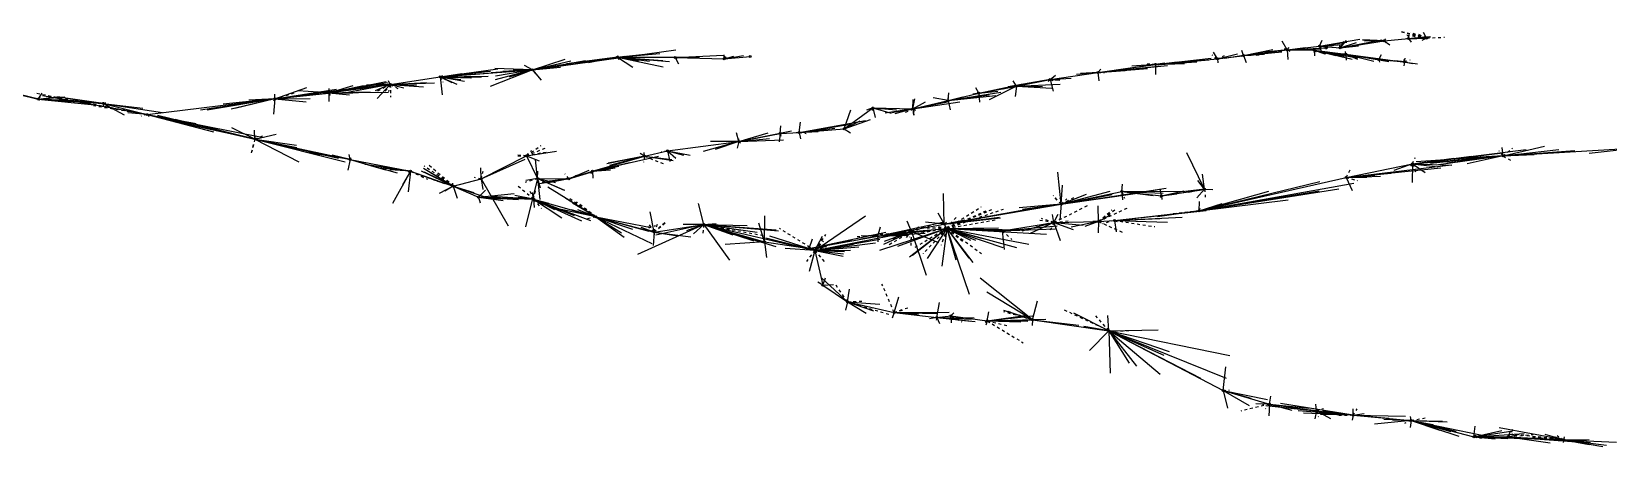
# Model space of a CAD drawing. Header units: millimetres. Extents: x 69 to 564, y -55 to 33.
# Drawn here: x 151.9 to 316.5, y -30 to 13.2 of the extents above; entities that cross this region are included whole.
import ezdxf

# ---------------------------------------------------------------- set-up
doc = ezdxf.new("R2010")
doc.units = ezdxf.units.MM
doc.linetypes.add('DASH', pattern=[0.6, 0.3, -0.3])

msp = doc.modelspace()

# ---------------------------------------------------------------- linework, layer by layer
at = {"layer": 'Shots', "color": 1}
for p, q in [((282.946, 11.328), (286.296, 11.684)), ((286.296, 11.684), (288.462, 11.526)), ((288.462, 11.526), (293.036, 12.24)), ((293.036, 12.24), (295.602, 12.484)), ((295.602, 12.484), (297.484, 12.534)), ((204.204, 9.228), (213.072, 10.558)), ((213.072, 10.558), (219.07, 10.504)), ((219.07, 10.504), (224.19, 10.374)), ((224.19, 10.374), (226.892, 10.618)), ((269.194, 9.802), (275.654, 10.364)), ((275.654, 10.364), (278.366, 10.734)), ((278.366, 10.734), (282.946, 11.328)), ((282.946, 11.328), (287.014, 11.506)), ((282.946, 11.328), (285.758, 11.29)), ((282.946, 11.328), (282.946, 11.328)), ((282.946, 11.328), (282.946, 11.328)), ((285.758, 11.29), (289.044, 10.85)), ((289.044, 10.85), (292.498, 10.316)), ((292.498, 10.316), (295.172, 10.058)), ((189.36, 7.702), (194.56, 8.494)), ((194.56, 8.494), (204.204, 9.228)), ((258.21, 8.214), (263.184, 8.942)), ((263.184, 8.942), (269.194, 9.802)), ((144.874, 8.066), (152.614, 6.186)), ((177.328, 6.208), (182.94, 6.836)), ((182.94, 6.836), (189.36, 7.702)), ((247.554, 6.016), (250.75, 6.792)), ((250.75, 6.792), (254.68, 7.526)), ((254.68, 7.526), (258.21, 8.214)), ((152.614, 6.186), (159.394, 5.736)), ((159.394, 5.736), (163.978, 4.558)), ((163.978, 4.558), (177.328, 6.208)), ((236.714, 3.07), (239.702, 5.254)), ((239.702, 5.254), (243.894, 5.176)), ((243.894, 5.176), (247.554, 6.016)), ((163.978, 4.558), (163.978, 4.558)), ((163.978, 4.558), (175.216, 2.018)), ((175.216, 2.018), (185.182, -0.12)), ((218.274, 0.776), (225.72, 1.752)), ((225.72, 1.752), (230.028, 2.592)), ((230.028, 2.592), (232.006, 2.696)), ((232.006, 2.696), (236.714, 3.07)), ((198.84, -2.146), (203.568, 0.278)), ((203.568, 0.278), (204.728, -2.106)), ((210.452, -1.332), (215.874, 0.234)), ((215.874, 0.234), (218.274, 0.776)), ((296, -0.574), (305.458, 0.248)), ((305.458, 0.248), (320.028, 1.136)), ((185.182, -0.12), (191.462, -1.342)), ((191.462, -1.342), (195.934, -2.886)), ((207.984, -2.13), (210.452, -1.332)), ((289.084, -1.98), (296, -0.574)), ((195.934, -2.886), (198.84, -2.146)), ((195.934, -2.886), (195.934, -2.886)), ((195.934, -2.886), (198.562, -4.038)), ((204.728, -2.106), (207.984, -2.13)), ((269.81, -3.898), (274.308, -3.2)), ((273.736, -5.474), (289.084, -1.98)), ((198.562, -4.038), (204.316, -4.27)), ((204.316, -4.27), (210.806, -6.084)), ((247.144, -6.846), (259.36, -4.782)), ((259.36, -4.782), (265.692, -3.438)), ((265.692, -3.438), (269.81, -3.898)), ((210.806, -6.084), (216.882, -7.688)), ((263.246, -6.586), (264.906, -6.472)), ((264.906, -6.472), (273.736, -5.474)), ((216.882, -7.688), (222.078, -6.9)), ((222.078, -6.9), (228.398, -8.69)), ((222.078, -6.9), (222.078, -6.9)), ((222.078, -6.9), (233.656, -9.594)), ((233.046, -9.396), (240.228, -8.128)), ((233.656, -9.594), (243.73, -7.622)), ((240.228, -8.128), (247.144, -6.846)), ((243.73, -7.622), (247.432, -7.302)), ((247.432, -7.302), (253.196, -7.548)), ((253.196, -7.548), (258.604, -6.686)), ((258.604, -6.686), (263.246, -6.586)), ((228.398, -8.69), (233.046, -9.396)), ((233.656, -9.594), (234.492, -13.234)), ((233.656, -9.594), (233.656, -9.594)), ((234.492, -13.234), (237.062, -14.946)), ((237.062, -14.946), (241.926, -16.056)), ((241.926, -16.056), (246.388, -16.586)), ((246.388, -16.586), (247.856, -16.424)), ((247.856, -16.424), (251.646, -16.938)), ((251.646, -16.938), (256.378, -16.842)), ((256.378, -16.842), (264.33, -17.97)), ((264.33, -17.97), (276.248, -24.206)), ((276.248, -24.206), (281.094, -25.624)), ((281.094, -25.624), (285.996, -26.33)), ((285.996, -26.33), (289.81, -26.784)), ((289.81, -26.784), (295.868, -27.32)), ((295.868, -27.32), (302.412, -29.03)), ((302.412, -29.03), (306.008, -29.018)), ((306.008, -29.018), (311.814, -29.338)), ((311.814, -29.338), (317.298, -29.602))]:
    msp.add_line(p, q, dxfattribs=at)
for centre in [(286.296, 11.684), (287.014, 11.506), (288.462, 11.526), (293.036, 12.24), (295.602, 12.484), (297.484, 12.534), (213.072, 10.558), (219.07, 10.504), (224.19, 10.374), (226.892, 10.618), (269.194, 9.802), (275.654, 10.364), (278.366, 10.734), (282.946, 11.328), (282.946, 11.328), (282.946, 11.328), (285.758, 11.29), (289.044, 10.85), (292.498, 10.316), (295.172, 10.058), (194.56, 8.494), (204.204, 9.228), (258.21, 8.214), (263.184, 8.942), (182.94, 6.836), (189.36, 7.702), (250.75, 6.792), (254.68, 7.526), (152.614, 6.186), (159.394, 5.736), (177.328, 6.208), (239.702, 5.254), (243.894, 5.176), (247.554, 6.016), (163.978, 4.558), (163.978, 4.558), (175.216, 2.018), (225.72, 1.752), (230.028, 2.592), (232.006, 2.696), (236.714, 3.07), (203.568, 0.278), (215.874, 0.234), (218.274, 0.776), (305.458, 0.248), (185.182, -0.12), (191.462, -1.342), (210.452, -1.332), (296, -0.574), (195.934, -2.886), (195.934, -2.886), (198.84, -2.146), (204.728, -2.106), (207.984, -2.13), (274.308, -3.2), (289.084, -1.98), (198.562, -4.038), (204.316, -4.27), (259.36, -4.782), (265.692, -3.438), (269.81, -3.898), (210.806, -6.084), (263.246, -6.586), (264.906, -6.472), (273.736, -5.474), (216.882, -7.688), (222.078, -6.9), (222.078, -6.9), (240.228, -8.128), (243.73, -7.622), (247.144, -6.846), (247.432, -7.302), (253.196, -7.548), (258.604, -6.686), (228.398, -8.69), (233.046, -9.396), (233.656, -9.594), (233.656, -9.594), (234.492, -13.234), (237.062, -14.946), (241.926, -16.056), (247.856, -16.424), (246.388, -16.586), (251.646, -16.938), (256.378, -16.842), (264.33, -17.97), (276.248, -24.206), (281.094, -25.624), (285.996, -26.33), (289.81, -26.784), (295.868, -27.32), (302.412, -29.03), (306.008, -29.018), (311.814, -29.338)]:
    msp.add_circle(centre, 0.1, dxfattribs=at)
at = {"layer": 'XSect', "color": 1, "linetype": 'DASH'}
for p, q in [((297.484, 12.534), (294.774, 13.186)), ((297.484, 12.534), (294.804, 13.218)), ((282.946, 11.328), (283.174, 11.604)), ((286.296, 11.684), (286.542, 11.406)), ((288.462, 11.526), (288.286, 11.524)), ((288.462, 11.526), (288.334, 12.112)), ((293.036, 12.24), (291.844, 12.166)), ((293.036, 12.24), (293.328, 12.544)), ((293.036, 12.24), (293.256, 12.07)), ((297.484, 12.534), (295.274, 12.872)), ((295.602, 12.484), (295.376, 12.476)), ((297.484, 12.534), (295.45, 12.79)), ((295.602, 12.484), (295.644, 12.888)), ((295.602, 12.484), (296.554, 12.596)), ((297.484, 12.534), (295.754, 13.122)), ((297.484, 12.534), (296.548, 12.64)), ((297.484, 12.534), (296.674, 12.896)), ((297.484, 12.534), (297.344, 12.576)), ((297.484, 12.534), (299.34, 12.636)), ((213.072, 10.558), (213.15, 10.726)), ((213.072, 10.558), (213.342, 10.048)), ((219.07, 10.504), (219.238, 10.36)), ((224.19, 10.374), (224.256, 10.642)), ((224.19, 10.374), (224.454, 10.602)), ((275.654, 10.364), (275.104, 10.754)), ((275.654, 10.364), (275.332, 10.444)), ((275.654, 10.364), (276.39, 10.714)), ((278.366, 10.734), (277.84, 10.512)), ((282.946, 11.328), (279.496, 10.666)), ((282.946, 11.328), (281.006, 10.932)), ((282.946, 11.328), (282.138, 11.126)), ((282.946, 11.328), (282.626, 11.418)), ((282.946, 11.328), (282.808, 11.228)), ((282.946, 11.328), (283.208, 11.156)), ((285.758, 11.29), (285.814, 11.494)), ((285.758, 11.29), (286.008, 11.024)), ((289.044, 10.85), (288.608, 10.714)), ((289.044, 10.85), (288.942, 10.624)), ((289.044, 10.85), (289, 11.348)), ((292.498, 10.316), (292.728, 10.26)), ((292.498, 10.316), (292.566, 9.942)), ((295.172, 10.058), (294.728, 10.094)), ((295.172, 10.058), (295.144, 10.29)), ((295.172, 10.058), (295.768, 10.266)), ((194.56, 8.494), (194.844, 8.632)), ((194.56, 8.494), (194.838, 7.956)), ((204.204, 9.228), (203.6, 9.014)), ((263.184, 8.942), (263.4, 9.056)), ((263.184, 8.942), (263.858, 8.968)), ((269.194, 9.802), (268.336, 9.822)), ((269.194, 9.802), (269.736, 9.778)), ((163.978, 4.558), (152.184, 6.804)), ((177.328, 6.208), (179.524, 6.872)), ((182.94, 6.836), (182.994, 6.974)), ((182.94, 6.836), (183.068, 6.602)), ((189.36, 7.702), (187.998, 6.99)), ((189.36, 7.702), (188.788, 7)), ((189.36, 7.702), (189.186, 6.986)), ((189.36, 7.702), (190.354, 7.174)), ((189.36, 7.702), (189.382, 6.396)), ((250.75, 6.792), (250.574, 6.814)), ((254.68, 7.526), (254.07, 7.29)), ((254.68, 7.526), (254.574, 7.53)), ((258.21, 8.214), (257.998, 8.028)), ((258.21, 8.214), (258.508, 8.128)), ((152.614, 6.186), (152.97, 6.498)), ((152.614, 6.186), (152.76, 6.058)), ((163.978, 4.558), (158.39, 5.472)), ((159.394, 5.736), (159.392, 5.21)), ((159.394, 5.736), (159.794, 5.85)), ((159.394, 5.736), (160.068, 5.378)), ((163.978, 4.558), (160.926, 5.09)), ((177.328, 6.208), (177.154, 5.948)), ((177.328, 6.208), (177.254, 6.24)), ((239.702, 5.254), (239.618, 5.002)), ((239.702, 5.254), (239.772, 5.07)), ((243.894, 5.176), (243, 4.718)), ((243.894, 5.176), (243.624, 4.928)), ((243.894, 5.176), (244.388, 4.88)), ((243.894, 5.176), (244.072, 4.752)), ((247.554, 6.016), (247.486, 5.966)), ((247.554, 6.016), (247.578, 6.488)), ((163.978, 4.558), (162.416, 4.782)), ((163.978, 4.558), (163.368, 4.41)), ((163.978, 4.558), (164.4, 4.196)), ((163.978, 4.558), (165.54, 4.228)), ((236.714, 3.07), (237.604, 3.398)), ((236.714, 3.07), (236.832, 3.292)), ((175.216, 2.018), (174.832, 0.556)), ((175.216, 2.018), (174.886, 0.638)), ((175.216, 2.018), (176.32, 2.464)), ((175.216, 2.018), (175.25, 2.246)), ((175.216, 2.018), (177.194, 1.636)), ((225.72, 1.752), (225.726, 2.064)), ((225.72, 1.752), (225.9, 1.618)), ((230.028, 2.592), (230.036, 2.45)), ((230.028, 2.592), (230.144, 2.13)), ((232.006, 2.696), (231.572, 2.636)), ((232.006, 2.696), (231.914, 2.616)), ((232.006, 2.696), (232.602, 2.796)), ((232.006, 2.696), (232.748, 2.592)), ((185.182, -0.12), (185.252, 0.084)), ((203.568, 0.278), (202.48, 0.338)), ((203.568, 0.278), (202.628, 0.218)), ((203.568, 0.278), (205.106, 1.348)), ((203.568, 0.278), (205.702, 1.136)), ((203.568, 0.278), (204.1, 0.818)), ((203.568, 0.278), (205.896, 0.696)), ((203.568, 0.278), (205.346, 0.63)), ((215.874, 0.234), (215.788, -0.398)), ((215.874, 0.234), (218.014, -0.63)), ((218.274, 0.776), (217.618, 0.63)), ((296, -0.574), (296.302, 0.104)), ((305.458, 0.248), (305.048, 0.768)), ((305.458, 0.248), (306.434, 1.05)), ((305.458, 0.248), (306.494, -0.316)), ((191.462, -1.342), (190.966, -1.5)), ((191.462, -1.342), (193.248, -2.18)), ((191.462, -1.342), (194.41, -2.416)), ((195.934, -2.886), (192.882, -0.786)), ((195.934, -2.886), (193.312, -0.668)), ((198.84, -2.146), (199.034, -1.348)), ((207.984, -2.13), (207.57, -1.612)), ((210.452, -1.332), (210.234, -1.59)), ((210.452, -1.332), (210.99, -1.222)), ((289.084, -1.98), (289.52, -1.204)), ((296, -0.574), (295.72, -0.922)), ((296, -0.574), (299.072, -0.31)), ((296, -0.574), (297.194, -0.394)), ((296, -0.574), (296.414, -1.604)), ((195.934, -2.886), (194.8, -2.204)), ((195.934, -2.886), (195.394, -2.392)), ((195.934, -2.886), (195.852, -2.446)), ((195.934, -2.886), (195.924, -2.914)), ((198.84, -2.146), (198.136, -2.008)), ((204.316, -4.27), (202.57, -2.81)), ((204.728, -2.106), (203.426, -2.5)), ((204.316, -4.27), (204.532, -3.21)), ((204.728, -2.106), (204.942, -2.068)), ((204.728, -2.106), (205.056, -2.17)), ((207.984, -2.13), (207.272, -2.158)), ((207.984, -2.13), (207.388, -2.122)), ((207.984, -2.13), (207.416, -2.256)), ((207.984, -2.13), (208.902, -1.708)), ((274.308, -3.2), (274.32, -3.366)), ((274.308, -3.2), (274.394, -4.028)), ((289.084, -1.98), (290.258, -2.328)), ((198.562, -4.038), (199.558, -3.99)), ((204.316, -4.27), (203.896, -3.292)), ((204.316, -4.27), (204.146, -4.114)), ((204.316, -4.27), (205.126, -5.212)), ((204.316, -4.27), (204.792, -4.808)), ((210.806, -6.084), (208.064, -4.222)), ((210.806, -6.084), (208.778, -4.548)), ((259.36, -4.782), (258.524, -3.882)), ((258.604, -6.686), (262.088, -4.928)), ((259.36, -4.782), (258.686, -4.068)), ((259.36, -4.782), (259.24, -4.162)), ((259.36, -4.782), (260.904, -3.976)), ((259.36, -4.782), (261.07, -4.08)), ((259.36, -4.782), (259.95, -4.214)), ((265.692, -3.438), (265.95, -4.132)), ((269.81, -3.898), (269.696, -4.074)), ((210.806, -6.084), (209.804, -5.572)), ((210.806, -6.084), (209.824, -6.318)), ((247.144, -6.846), (246.742, -6.478)), ((247.144, -6.846), (247.554, -6.502)), ((247.432, -7.302), (251.02, -5.046)), ((247.432, -7.302), (253.324, -5.29)), ((247.432, -7.302), (252.158, -5.318)), ((247.432, -7.302), (251.808, -5.338)), ((247.432, -7.302), (248.56, -5.964)), ((247.432, -7.302), (249.352, -6.112)), ((247.432, -7.302), (252.716, -6.378)), ((258.604, -6.686), (256.846, -6.436)), ((258.604, -6.686), (257.296, -6.286)), ((258.604, -6.686), (260.146, -6.5)), ((263.246, -6.586), (266.364, -5.124)), ((263.246, -6.586), (265.106, -5.238)), ((263.246, -6.586), (264.66, -5.366)), ((263.246, -6.586), (264.474, -5.888)), ((263.246, -6.586), (263.69, -6.268)), ((264.906, -6.472), (263.668, -6.814)), ((264.906, -6.472), (269.116, -7.116)), ((264.906, -6.472), (265.352, -6.67)), ((273.736, -5.474), (270.916, -5.78)), ((273.736, -5.474), (276.094, -5.06)), ((273.736, -5.474), (273.874, -5.202)), ((216.882, -7.688), (216.236, -6.672)), ((216.882, -7.688), (216.294, -7.114)), ((216.882, -7.688), (218.102, -6.582)), ((216.882, -7.688), (218.098, -6.662)), ((216.882, -7.688), (217.304, -6.74)), ((216.882, -7.688), (216.976, -6.974)), ((216.882, -7.688), (216.904, -8.284)), ((222.078, -6.9), (221.944, -7.946)), ((222.078, -6.9), (224.404, -7.514)), ((222.078, -6.9), (224.77, -7.414)), ((222.078, -6.9), (228.408, -8.066)), ((233.656, -9.594), (229.978, -7.314)), ((233.656, -9.594), (234.808, -7.954)), ((243.73, -7.622), (237.994, -8.202)), ((240.228, -8.128), (240.206, -8.046)), ((240.228, -8.128), (240.272, -7.824)), ((243.73, -7.622), (241.31, -9.074)), ((243.73, -7.622), (241.606, -8.482)), ((243.73, -7.622), (241.686, -8.484)), ((243.73, -7.622), (243.048, -7.686)), ((243.73, -7.622), (243.168, -8.262)), ((243.73, -7.622), (243.514, -8.21)), ((243.73, -7.622), (243.664, -8.56)), ((243.73, -7.622), (243.664, -9.074)), ((243.73, -7.622), (246.072, -6.87)), ((243.73, -7.622), (244.626, -7.056)), ((243.73, -7.622), (244.28, -7.3)), ((247.432, -7.302), (243.942, -9.386)), ((247.432, -7.302), (244.262, -7.888)), ((247.432, -7.302), (244.574, -7.244)), ((247.432, -7.302), (244.944, -9.96)), ((247.432, -7.302), (246.374, -7.12)), ((247.432, -7.302), (246.78, -6.71)), ((247.432, -7.302), (246.822, -9.06)), ((247.432, -7.302), (247.17, -8.464)), ((247.432, -7.302), (251.026, -9.906)), ((247.432, -7.302), (248.308, -10.118)), ((247.432, -7.302), (249.208, -8.746)), ((253.196, -7.548), (254.196, -8.448)), ((253.196, -7.548), (253.748, -7.714)), ((258.604, -6.686), (256.818, -7.092)), ((258.604, -6.686), (257.646, -6.856)), ((258.604, -6.686), (258.06, -6.758)), ((258.604, -6.686), (258.098, -7.742)), ((263.246, -6.586), (265.86, -7.754)), ((228.398, -8.69), (228.31, -8.656)), ((233.656, -9.594), (232.774, -10.758)), ((233.046, -9.396), (233.198, -9.246)), ((233.046, -9.396), (233.094, -9.362)), ((233.656, -9.594), (234.572, -8.614)), ((233.656, -9.594), (234.902, -9.178)), ((233.656, -9.594), (234.69, -10.85)), ((234.492, -13.234), (235.004, -13.144)), ((241.926, -16.056), (240.646, -13.098)), ((237.062, -14.946), (235.842, -13.192)), ((237.062, -14.946), (237.112, -14.72)), ((237.062, -14.946), (238.644, -14.882)), ((237.062, -14.946), (241.626, -16.322)), ((241.926, -16.056), (243.546, -15.494)), ((241.926, -16.056), (242.882, -15.814)), ((241.926, -16.056), (242.006, -16.106)), ((247.856, -16.424), (247.726, -16.806)), ((247.856, -16.424), (248.978, -17.042)), ((256.378, -16.842), (253.36, -15.994)), ((256.378, -16.842), (253.848, -15.98)), ((264.33, -17.97), (259.658, -15.812)), ((264.33, -17.97), (262.972, -16.414)), ((246.388, -16.586), (246.3, -16.964)), ((251.646, -16.938), (251.33, -17.176)), ((251.646, -16.938), (253.838, -17.464)), ((251.646, -16.938), (255.386, -19.22)), ((256.378, -16.842), (257.522, -16.96)), ((264.33, -17.97), (263.602, -17.102)), ((264.33, -17.97), (266.578, -17.958)), ((276.248, -24.206), (276.914, -24.142)), ((281.094, -25.624), (278.102, -26.354)), ((281.094, -25.624), (280.358, -25.714)), ((281.094, -25.624), (280.666, -26.106)), ((281.094, -25.624), (281.546, -25.888)), ((285.996, -26.33), (286.73, -26.062)), ((289.81, -26.784), (290.224, -26.12)), ((285.996, -26.33), (286.19, -26.93)), ((289.81, -26.784), (288.09, -26.816)), ((289.81, -26.784), (288.546, -26.774)), ((295.868, -27.32), (295.172, -27.628)), ((295.868, -27.32), (295.252, -27.324)), ((295.868, -27.32), (295.804, -26.918)), ((295.868, -27.32), (297.514, -27.018)), ((302.412, -29.03), (302.668, -28.82)), ((302.412, -29.03), (302.502, -28.826)), ((302.412, -29.03), (302.508, -28.852)), ((302.412, -29.03), (303.196, -29.172)), ((306.008, -29.018), (305.83, -29.308)), ((306.008, -29.018), (305.866, -29.254)), ((306.008, -29.018), (306.536, -28.262)), ((306.008, -29.018), (308.608, -28.778)), ((311.814, -29.338), (306.382, -28.744)), ((311.814, -29.338), (308.526, -29.102)), ((311.814, -29.338), (311.094, -28.942)), ((311.814, -29.338), (311.382, -29.286)), ((311.814, -29.338), (311.712, -29.37)), ((311.814, -29.338), (311.74, -29.628)), ((311.814, -29.338), (311.882, -28.99)), ((311.814, -29.338), (312.946, -29.534))]:
    msp.add_line(p, q, dxfattribs=at)
at = {"layer": 'XSect', "color": 1}
for p, q in [((282.946, 11.328), (282.402, 12.206)), ((282.946, 11.328), (284.842, 11.554)), ((286.296, 11.684), (290.52, 12.43)), ((286.296, 11.684), (286.568, 12.312)), ((286.296, 11.684), (289.154, 12.116)), ((286.296, 11.684), (288.704, 11.86)), ((286.296, 11.684), (287.786, 11.8)), ((286.296, 11.684), (287.744, 11.76)), ((286.296, 11.684), (286.492, 11.186)), ((288.462, 11.526), (292.818, 12.35)), ((288.462, 11.526), (289.13, 12.272)), ((288.462, 11.526), (288.89, 12.18)), ((288.462, 11.526), (291.682, 12.15)), ((288.462, 11.526), (290.178, 12.072)), ((288.462, 11.526), (290.364, 11.74)), ((293.036, 12.24), (290.778, 12.324)), ((293.036, 12.24), (290.818, 12.364)), ((293.036, 12.24), (291.006, 12.218)), ((293.036, 12.24), (293.644, 11.846)), ((295.602, 12.484), (297.738, 12.718)), ((295.602, 12.484), (297.848, 12.714)), ((295.602, 12.484), (297.9, 12.668)), ((295.602, 12.484), (297.732, 12.61)), ((295.602, 12.484), (296.462, 12.498)), ((295.602, 12.484), (295.856, 12.108)), ((297.484, 12.534), (296.966, 12.29)), ((297.484, 12.534), (297.162, 13.11)), ((204.204, 9.228), (219.152, 11.304)), ((204.204, 9.228), (213.038, 10.518)), ((204.204, 9.228), (207.598, 10.356)), ((204.204, 9.228), (209.716, 10.196)), ((204.204, 9.228), (208.194, 10.168)), ((204.204, 9.228), (208.932, 9.914)), ((204.204, 9.228), (207.098, 9.888)), ((213.072, 10.558), (207.732, 9.84)), ((213.072, 10.558), (210.022, 9.966)), ((213.072, 10.558), (217.486, 10.944)), ((213.072, 10.558), (216.544, 10.932)), ((213.072, 10.558), (213.812, 10.666)), ((213.072, 10.558), (213.92, 10.664)), ((213.072, 10.558), (221.604, 10.582)), ((213.072, 10.558), (214.68, 9.508)), ((213.072, 10.558), (214.782, 10.234)), ((213.072, 10.558), (216.41, 10.136)), ((213.072, 10.558), (218.476, 10.106)), ((213.072, 10.558), (217.82, 9.552)), ((213.072, 10.558), (215.27, 10.154)), ((213.072, 10.558), (216.69, 10.254)), ((213.072, 10.558), (217.796, 10.214)), ((219.07, 10.504), (224.126, 10.75)), ((219.07, 10.504), (221.52, 10.51)), ((219.07, 10.504), (219.43, 9.84)), ((219.07, 10.504), (220.43, 10.49)), ((224.19, 10.374), (224.19, 10.79)), ((224.19, 10.374), (226.214, 10.728)), ((224.19, 10.374), (225.206, 10.65)), ((263.184, 8.942), (270.176, 9.944)), ((263.184, 8.942), (270.148, 9.93)), ((269.194, 9.802), (274.986, 10.452)), ((269.194, 9.802), (273.992, 10.306)), ((269.194, 9.802), (274.744, 10.268)), ((269.194, 9.802), (272.816, 10.146)), ((269.194, 9.802), (271.454, 10.06)), ((269.194, 9.802), (273.494, 10.05)), ((269.194, 9.802), (272.218, 9.88)), ((275.654, 10.364), (275.238, 11.068)), ((275.654, 10.364), (277.744, 10.91)), ((275.654, 10.364), (278.516, 10.736)), ((275.654, 10.364), (277.38, 10.59)), ((275.654, 10.364), (275.694, 9.96)), ((278.366, 10.734), (276.442, 10.394)), ((278.366, 10.734), (278.198, 11.252)), ((278.366, 10.734), (281.44, 11.334)), ((278.366, 10.734), (282.372, 11.102)), ((278.366, 10.734), (280.454, 10.864)), ((278.366, 10.734), (279.466, 10.814)), ((278.366, 10.734), (279.19, 10.768)), ((278.366, 10.734), (278.66, 9.996)), ((282.946, 11.328), (279.754, 10.906)), ((282.946, 11.328), (280.622, 11.054)), ((282.946, 11.328), (280.714, 11)), ((282.946, 11.328), (281.594, 11.088)), ((282.946, 11.328), (284.826, 11.512)), ((282.946, 11.328), (286.494, 11.402)), ((282.946, 11.328), (283.012, 10.318)), ((285.758, 11.29), (285.778, 10.684)), ((285.758, 11.29), (286.948, 10.91)), ((285.758, 11.29), (288.008, 10.732)), ((285.758, 11.29), (288.088, 10.86)), ((285.758, 11.29), (288.914, 10.652)), ((285.758, 11.29), (286.868, 10.888)), ((285.758, 11.29), (289.728, 10.34)), ((285.758, 11.29), (290.272, 10.488)), ((285.758, 11.29), (289.044, 10.85)), ((285.758, 11.29), (289.098, 10.832)), ((285.758, 11.29), (290.05, 10.706)), ((289.044, 10.85), (287.838, 10.874)), ((289.044, 10.85), (289.072, 10.224)), ((289.044, 10.85), (290.26, 10.358)), ((289.044, 10.85), (291.99, 10.132)), ((289.044, 10.85), (293.528, 10.084)), ((289.044, 10.85), (296.54, 9.846)), ((289.044, 10.85), (291.852, 10.414)), ((292.498, 10.316), (292.786, 10.81)), ((295.172, 10.058), (294.15, 10.156)), ((295.172, 10.058), (295.12, 9.652)), ((295.172, 10.058), (295.234, 10.438)), ((295.172, 10.058), (296.008, 9.886)), ((194.56, 8.494), (200.588, 9.346)), ((194.56, 8.494), (199.822, 9.094)), ((194.56, 8.494), (199.538, 9.092)), ((194.56, 8.494), (199.512, 8.866)), ((194.56, 8.494), (196.832, 8.832)), ((194.56, 8.494), (197.384, 8.778)), ((194.56, 8.494), (199.578, 8.568)), ((194.56, 8.494), (195.23, 8.558)), ((194.56, 8.494), (194.774, 6.612)), ((194.56, 8.494), (196.296, 7.726)), ((194.56, 8.494), (197.094, 8.034)), ((194.56, 8.494), (197.816, 8.378)), ((194.56, 8.494), (195.776, 7.904)), ((194.56, 8.494), (196.718, 8.206)), ((194.56, 8.494), (197.772, 8.402)), ((194.56, 8.494), (198.868, 8.49)), ((204.204, 9.228), (199.766, 7.482)), ((204.204, 9.228), (199.884, 8.902)), ((204.204, 9.228), (200.28, 9.38)), ((204.204, 9.228), (200.292, 8.19)), ((204.204, 9.228), (200.336, 8.564)), ((204.204, 9.228), (201.106, 9.056)), ((204.204, 9.228), (201.756, 8.462)), ((204.204, 9.228), (202.024, 8.552)), ((204.204, 9.228), (202.194, 9.21)), ((204.204, 9.228), (203.37, 9.692)), ((204.204, 9.228), (207.12, 9.502)), ((204.204, 9.228), (205.994, 9.466)), ((204.204, 9.228), (204.492, 8.824)), ((204.204, 9.228), (205.106, 8.158)), ((258.21, 8.214), (258.756, 8.678)), ((258.21, 8.214), (260.41, 8.362)), ((258.21, 8.214), (259.632, 8.308)), ((263.184, 8.942), (260.948, 8.75)), ((263.184, 8.942), (261.354, 8.844)), ((263.184, 8.942), (269.198, 9.794)), ((263.184, 8.942), (270.462, 9.684)), ((263.184, 8.942), (269.804, 9.636)), ((263.184, 8.942), (268.374, 9.376)), ((263.184, 8.942), (263.484, 9.312)), ((263.184, 8.942), (266.09, 9.196)), ((263.184, 8.942), (266.024, 9.172)), ((263.184, 8.942), (265.032, 9.114)), ((263.184, 8.942), (263.292, 8.092)), ((269.194, 9.802), (266.73, 9.596)), ((269.194, 9.802), (269.192, 8.75)), ((269.194, 9.802), (270.718, 9.864)), ((144.874, 8.066), (152.624, 6.202)), ((144.874, 8.066), (152.84, 6.166)), ((152.614, 6.186), (153.042, 6.792)), ((177.328, 6.208), (177.298, 6.684)), ((177.328, 6.208), (186.484, 7.466)), ((177.328, 6.208), (180.666, 7.378)), ((177.328, 6.208), (183.746, 7.198)), ((177.328, 6.208), (183.934, 6.898)), ((177.328, 6.208), (182.934, 6.84)), ((177.328, 6.208), (182.934, 6.838)), ((182.94, 6.836), (179.704, 7.038)), ((182.94, 6.836), (188.924, 8.018)), ((182.94, 6.836), (189.054, 7.924)), ((182.94, 6.836), (189.484, 7.796)), ((182.94, 6.836), (185.474, 7.606)), ((182.94, 6.836), (186.57, 7.6)), ((182.94, 6.836), (182.986, 7.278)), ((182.94, 6.836), (187.256, 6.944)), ((182.94, 6.836), (187.872, 6.914)), ((182.94, 6.836), (189.156, 6.892)), ((182.94, 6.836), (182.946, 5.918)), ((182.94, 6.836), (185.098, 6.61)), ((182.94, 6.836), (185.398, 6.784)), ((189.36, 7.702), (184.354, 6.776)), ((189.36, 7.702), (186.858, 7.642)), ((189.36, 7.702), (187.78, 7.046)), ((189.36, 7.702), (187.976, 6.256)), ((189.36, 7.702), (189.166, 8.09)), ((189.36, 7.702), (193.146, 7.906)), ((189.36, 7.702), (193.966, 7.862)), ((189.36, 7.702), (190.756, 7.356)), ((189.36, 7.702), (192.092, 7.62)), ((189.36, 7.702), (192.816, 7.47)), ((247.554, 6.016), (253.048, 6.9)), ((247.554, 6.016), (247.616, 6.814)), ((247.554, 6.016), (251.852, 6.636)), ((250.75, 6.792), (250.132, 6.696)), ((250.75, 6.792), (250.446, 7.342)), ((250.75, 6.792), (255.182, 7.734)), ((250.75, 6.792), (254.546, 7.484)), ((250.75, 6.792), (252.752, 7.016)), ((250.75, 6.792), (250.834, 5.862)), ((254.68, 7.526), (251.854, 6.116)), ((254.68, 7.526), (253.286, 7.218)), ((258.21, 8.214), (253.822, 7.442)), ((254.68, 7.526), (254.36, 8.086)), ((254.68, 7.526), (254.554, 6.44)), ((254.68, 7.526), (259.256, 7.734)), ((254.68, 7.526), (255.646, 7.546)), ((254.68, 7.526), (257.396, 7.482)), ((254.68, 7.526), (258.388, 7.328)), ((258.21, 8.214), (256.544, 7.862)), ((258.21, 8.214), (258.506, 7.006)), ((258.21, 8.214), (259.202, 8.14)), ((152.614, 6.186), (154.844, 6.452)), ((152.614, 6.186), (155.402, 6.408)), ((152.614, 6.186), (156.778, 6.072)), ((152.614, 6.186), (157.634, 5.892)), ((152.614, 6.186), (158.48, 5.58)), ((163.978, 4.558), (153.06, 6.532)), ((159.394, 5.736), (154.79, 6.39)), ((159.394, 5.736), (156.474, 6.012)), ((159.394, 5.736), (157.762, 5.788)), ((159.394, 5.736), (161.576, 4.544)), ((159.394, 5.736), (163.546, 5.228)), ((159.394, 5.736), (165.606, 4.794)), ((163.978, 4.558), (161.57, 4.988)), ((177.328, 6.208), (169.564, 5.012)), ((177.328, 6.208), (170.264, 5.036)), ((177.328, 6.208), (171.938, 5.642)), ((177.328, 6.208), (172.762, 5.14)), ((177.328, 6.208), (173.14, 5.214)), ((177.328, 6.208), (174.61, 6.084)), ((177.328, 6.208), (174.71, 5.58)), ((177.328, 6.208), (177.18, 4.622)), ((177.328, 6.208), (181.008, 6.244)), ((177.328, 6.208), (180.57, 5.908)), ((236.714, 3.07), (237.414, 5.072)), ((239.702, 5.254), (239.038, 5.028)), ((239.702, 5.254), (239.93, 4.248)), ((239.702, 5.254), (241.606, 4.71)), ((239.702, 5.254), (240.51, 5.06)), ((239.702, 5.254), (242.162, 5.058)), ((243.894, 5.176), (240.984, 4.714)), ((243.894, 5.176), (241.736, 4.734)), ((243.894, 5.176), (241.982, 4.648)), ((243.894, 5.176), (244.094, 6.216)), ((243.894, 5.176), (243.904, 6.136)), ((243.894, 5.176), (248.766, 5.91)), ((243.894, 5.176), (247.482, 5.906)), ((243.894, 5.176), (245.186, 5.896)), ((243.894, 5.176), (243.968, 4.506)), ((243.894, 5.176), (243.96, 4.486)), ((247.554, 6.016), (246.014, 6.302)), ((247.554, 6.016), (252.528, 6.566)), ((247.554, 6.016), (250.668, 6.438)), ((247.554, 6.016), (249.08, 6.426)), ((247.554, 6.016), (249.452, 6.322)), ((247.554, 6.016), (248.718, 6.22)), ((247.554, 6.016), (247.78, 5.076)), ((163.978, 4.558), (161.964, 4.752)), ((163.978, 4.558), (169.094, 3.648)), ((163.978, 4.558), (175.942, 2.222)), ((163.978, 4.558), (170.916, 2.778)), ((163.978, 4.558), (170.106, 3.334)), ((175.216, 2.018), (165.08, 4.452)), ((175.216, 2.018), (166.914, 4.056)), ((175.216, 2.018), (167.032, 3.784)), ((230.028, 2.592), (230.102, 3.402)), ((232.006, 2.696), (238.952, 3.93)), ((232.006, 2.696), (232.156, 3.766)), ((232.006, 2.696), (237.562, 3.676)), ((232.006, 2.696), (237.148, 3.53)), ((232.006, 2.696), (236.802, 3.478)), ((232.006, 2.696), (235.598, 3.298)), ((236.714, 3.07), (239.47, 4.034)), ((236.714, 3.07), (238.372, 3.916)), ((175.216, 2.018), (172.842, 3.198)), ((175.216, 2.018), (175.2, 2.94)), ((175.216, 2.018), (177.454, 2.52)), ((175.216, 2.018), (179.588, 1.384)), ((175.216, 2.018), (179.824, -0.352)), ((175.216, 2.018), (179.608, 1.14)), ((175.216, 2.018), (182.164, 0.498)), ((175.216, 2.018), (183.364, 0.146)), ((175.216, 2.018), (183.964, 0.01)), ((175.216, 2.018), (184.648, -0.366)), ((225.72, 1.752), (222, 0.71)), ((225.72, 1.752), (222.758, 1.742)), ((225.72, 1.752), (223.27, 0.914)), ((225.72, 1.752), (225.464, 2.654)), ((225.72, 1.752), (225.566, 1.056)), ((225.72, 1.752), (231.224, 2.876)), ((225.72, 1.752), (228.798, 2.654)), ((225.72, 1.752), (228.918, 2.058)), ((225.72, 1.752), (230.384, 1.948)), ((225.72, 1.752), (226.996, 1.868)), ((230.028, 2.592), (229.94, 1.734)), ((232.006, 2.696), (235.724, 3.164)), ((232.006, 2.696), (234.204, 3.084)), ((232.006, 2.696), (234.016, 2.786)), ((232.006, 2.696), (232.17, 2.03)), ((236.714, 3.07), (237.358, 2.656)), ((185.182, -0.12), (180.604, 0.6)), ((185.182, -0.12), (181.546, 0.536)), ((185.182, -0.12), (183.298, 0.346)), ((185.182, -0.12), (185.058, 0.4)), ((203.568, 0.278), (206.704, 0.748)), ((203.568, 0.278), (204.892, -0.268)), ((210.452, -1.332), (217.356, 0.228)), ((215.874, 0.234), (211.962, -0.58)), ((215.874, 0.234), (212.084, -0.494)), ((215.874, 0.234), (212.216, -0.728)), ((215.874, 0.234), (213.412, -0.454)), ((215.874, 0.234), (215.422, 0.508)), ((215.874, 0.234), (215.858, 0.626)), ((215.874, 0.234), (218.858, -0.218)), ((215.874, 0.234), (218.74, -0.122)), ((218.274, 0.776), (218.526, -0.336)), ((218.274, 0.776), (219.146, 0.03)), ((218.274, 0.776), (219.948, 0.32)), ((218.274, 0.776), (220.63, 0.35)), ((274.308, -3.2), (272.476, 0.572)), ((296, -0.574), (307.87, 0.92)), ((296, -0.574), (305.45, 0.56)), ((296, -0.574), (302.168, 0.222)), ((296, -0.574), (300.314, 0.01)), ((305.458, 0.248), (296.4, -0.372)), ((305.458, 0.248), (297.884, -0.528)), ((305.458, 0.248), (298.47, -0.702)), ((305.458, 0.248), (299.582, -0.502)), ((305.458, 0.248), (301.724, -0.564)), ((305.458, 0.248), (301.89, 0.072)), ((305.458, 0.248), (305.348, 1.146)), ((305.458, 0.248), (309.798, 1.272)), ((305.458, 0.248), (311.29, 0.922)), ((305.458, 0.248), (312.948, 0.834)), ((305.458, 0.248), (308.716, 0.42)), ((320.028, 1.136), (314.442, 0.492)), ((185.182, -0.12), (184.93, -1.218)), ((185.182, -0.12), (187.878, -0.902)), ((185.182, -0.12), (188.862, -1.184)), ((185.182, -0.12), (190.082, -1.508)), ((191.462, -1.342), (186.686, -0.632)), ((191.462, -1.342), (188.176, -1.002)), ((191.462, -1.342), (189.316, -1.21)), ((191.462, -1.342), (189.6, -4.69)), ((191.462, -1.342), (190.624, -2.756)), ((191.462, -1.342), (191.208, -3.482)), ((191.462, -1.342), (195.01, -2.628)), ((195.934, -2.886), (192.612, -1.33)), ((195.934, -2.886), (192.814, -1.05)), ((195.934, -2.886), (192.926, -1.426)), ((195.934, -2.886), (193.556, -1.514)), ((198.84, -2.146), (198.82, -1.004)), ((198.84, -2.146), (203.416, -0.094)), ((198.84, -2.146), (201.054, -1.024)), ((204.728, -2.106), (204.514, -0.124)), ((204.728, -2.106), (204.766, -1.34)), ((207.984, -2.13), (210.1, -1.236)), ((207.984, -2.13), (210.618, -1.344)), ((210.452, -1.332), (214.3, -0.43)), ((210.452, -1.332), (213.202, -0.812)), ((210.452, -1.332), (212.824, -0.978)), ((210.452, -1.332), (212.334, -1.202)), ((210.452, -1.332), (210.506, -2.064)), ((259.36, -4.782), (259.018, -1.426)), ((274.308, -3.2), (274.088, -1.638)), ((289.084, -1.98), (300.05, -0.686)), ((289.084, -1.98), (298.966, -0.988)), ((289.084, -1.98), (293.744, -1.542)), ((296, -0.574), (294.074, -1.268)), ((296, -0.574), (295.968, -2.506)), ((296, -0.574), (297.324, -1.478)), ((296, -0.574), (298.636, -0.88)), ((296, -0.574), (300.116, -0.722)), ((195.934, -2.886), (194.464, -3.652)), ((195.934, -2.886), (195.062, -3.412)), ((195.934, -2.886), (196.328, -4.166)), ((195.934, -2.886), (198.068, -3.566)), ((195.934, -2.886), (199.226, -4.026)), ((198.84, -2.146), (199.016, -3.234)), ((198.84, -2.146), (201.658, -7.022)), ((204.728, -2.106), (203.466, -7.134)), ((204.728, -2.106), (203.512, -2.306)), ((204.728, -2.106), (204.952, -4.286)), ((204.728, -2.106), (207.502, -3.328)), ((204.728, -2.106), (205.538, -2.462)), ((204.728, -2.106), (207.526, -3.312)), ((204.728, -2.106), (204.978, -3.078)), ((204.728, -2.106), (206.6, -2.504)), ((207.984, -2.13), (204.938, -2.648)), ((207.984, -2.13), (205.212, -2.528)), ((207.984, -2.13), (205.706, -2.4)), ((210.806, -6.084), (205.786, -2.99)), ((207.984, -2.13), (205.86, -2.546)), ((207.984, -2.13), (207.822, -1.874)), ((259.36, -4.782), (259.476, -2.782)), ((259.36, -4.782), (270.298, -3.124)), ((259.36, -4.782), (269.278, -3.268)), ((265.692, -3.438), (265.738, -2.702)), ((269.81, -3.898), (269.678, -3.18)), ((269.81, -3.898), (274.244, -3.236)), ((274.308, -3.2), (272.322, -3.464)), ((274.308, -3.2), (272.646, -3.574)), ((274.308, -3.2), (273.502, -4.106)), ((274.308, -3.2), (273.598, -2.322)), ((273.736, -5.474), (286.354, -2.406)), ((273.736, -5.474), (289.904, -2.586)), ((273.736, -5.474), (288.33, -3.166)), ((274.308, -3.2), (275.184, -3.23)), ((289.084, -1.98), (292.08, -1.736)), ((289.084, -1.98), (292.682, -1.86)), ((289.084, -1.98), (291.252, -1.946)), ((289.084, -1.98), (289.724, -3.342)), ((198.562, -4.038), (199.308, -3.298)), ((198.562, -4.038), (202.266, -3.664)), ((198.562, -4.038), (198.752, -4.642)), ((198.562, -4.038), (200.498, -4.21)), ((198.562, -4.038), (200.858, -4.084)), ((198.562, -4.038), (201.134, -4.402)), ((198.562, -4.038), (201.066, -4.212)), ((198.562, -4.038), (202.724, -4.278)), ((204.316, -4.27), (199.988, -3.974)), ((204.316, -4.27), (201.132, -4.064)), ((204.316, -4.27), (201.142, -4.174)), ((204.316, -4.27), (202.352, -3.886)), ((204.316, -4.27), (202.698, -4.09)), ((204.316, -4.27), (204.184, -3.562)), ((204.316, -4.27), (204.37, -5.132)), ((204.316, -4.27), (207.262, -6.198)), ((204.316, -4.27), (209.314, -6.512)), ((204.316, -4.27), (205.866, -4.674)), ((204.316, -4.27), (206.488, -5.328)), ((204.316, -4.27), (208.548, -5.964)), ((204.316, -4.27), (210.254, -6.492)), ((210.806, -6.084), (207.66, -4.178)), ((210.806, -6.084), (208.378, -4.684)), ((222.078, -6.9), (221.52, -4.706)), ((247.144, -6.846), (247.072, -3.66)), ((247.144, -6.846), (258.154, -4.88)), ((259.36, -4.782), (254.956, -5.152)), ((259.36, -4.782), (255.33, -5.338)), ((259.36, -4.782), (257.838, -4.928)), ((259.36, -4.782), (259.206, -6.408)), ((259.36, -4.782), (264.462, -3.414)), ((259.36, -4.782), (267.3, -3.636)), ((259.36, -4.782), (262.004, -3.746)), ((259.36, -4.782), (264.66, -3.774)), ((265.692, -3.438), (265.684, -3.91)), ((265.692, -3.438), (272.272, -3.416)), ((265.692, -3.438), (265.738, -4.338)), ((265.692, -3.438), (268.95, -3.884)), ((265.692, -3.438), (269.996, -3.632)), ((269.81, -3.898), (272.168, -3.376)), ((269.81, -3.898), (273.034, -3.424)), ((269.81, -3.898), (271.412, -3.694)), ((269.81, -3.898), (269.87, -4.284)), ((273.736, -5.474), (286.284, -3.388)), ((273.736, -5.474), (281.028, -3.41)), ((273.736, -5.474), (283.02, -4.338)), ((273.736, -5.474), (273.772, -4.49)), ((273.736, -5.474), (276.16, -4.708)), ((210.806, -6.084), (206.052, -5.09)), ((210.806, -6.084), (208.274, -5.356)), ((210.806, -6.084), (208.936, -5.378)), ((210.806, -6.084), (214.616, -7.384)), ((210.806, -6.084), (213.49, -7.774)), ((210.806, -6.084), (213.75, -8.208)), ((210.806, -6.084), (216.632, -8.872)), ((210.806, -6.084), (216.574, -7.224)), ((210.806, -6.084), (216.322, -7.596)), ((216.882, -7.688), (216.482, -5.56)), ((228.398, -8.69), (228.436, -5.99)), ((233.656, -9.594), (238.95, -6.002)), ((243.73, -7.622), (243.276, -6.54)), ((247.432, -7.302), (246.512, -5.722)), ((247.144, -6.846), (252.902, -6.138)), ((247.144, -6.846), (253.012, -6.212)), ((247.144, -6.846), (250.93, -6.24)), ((247.144, -6.846), (249.258, -6.422)), ((258.604, -6.686), (258.454, -5.85)), ((258.604, -6.686), (259.024, -5.834)), ((263.246, -6.586), (262.648, -6.57)), ((263.246, -6.586), (263.2, -4.938)), ((263.246, -6.586), (264.514, -5.872)), ((264.906, -6.472), (274.478, -5.426)), ((264.906, -6.472), (271.994, -6.12)), ((264.906, -6.472), (269.644, -6.266)), ((264.906, -6.472), (267.332, -6.36)), ((264.906, -6.472), (265.1, -7.648)), ((264.906, -6.472), (270.442, -6.664)), ((273.736, -5.474), (269.418, -6.106)), ((222.078, -6.9), (215.148, -10.016)), ((216.882, -7.688), (215.528, -7.192)), ((216.882, -7.688), (216.768, -9.068)), ((216.882, -7.688), (219.368, -8.09)), ((216.882, -7.688), (220.722, -8.166)), ((222.078, -6.9), (217.05, -8)), ((222.078, -6.9), (219.906, -6.89)), ((222.078, -6.9), (220.252, -7.57)), ((222.078, -6.9), (220.978, -7.858)), ((222.078, -6.9), (223.35, -6.806)), ((222.078, -6.9), (226.602, -6.982)), ((222.078, -6.9), (229.632, -7.436)), ((222.078, -6.9), (229.852, -7.54)), ((222.078, -6.9), (224.766, -10.622)), ((222.078, -6.9), (225.108, -7.964)), ((222.078, -6.9), (227.278, -8.592)), ((222.078, -6.9), (227.632, -7.706)), ((222.078, -6.9), (229.586, -9.186)), ((228.398, -8.69), (227.812, -6.742)), ((233.656, -9.594), (228.942, -8.122)), ((233.046, -9.396), (241.062, -7.7)), ((233.656, -9.594), (234.462, -8.108)), ((240.228, -8.128), (238.442, -8.406)), ((240.228, -8.128), (238.494, -8.088)), ((240.228, -8.128), (247.008, -6.654)), ((240.228, -8.128), (240.506, -7.126)), ((240.228, -8.128), (245.79, -7.532)), ((240.228, -8.128), (242.902, -7.68)), ((240.228, -8.128), (245.162, -7.786)), ((240.228, -8.128), (243.43, -8.01)), ((240.228, -8.128), (240.242, -8.698)), ((247.432, -7.302), (240.382, -9.606)), ((243.73, -7.622), (240.808, -8.992)), ((243.73, -7.622), (240.898, -8.656)), ((247.432, -7.302), (242.264, -9.174)), ((247.432, -7.302), (243.528, -10.304)), ((243.73, -7.622), (245.26, -12.184)), ((243.73, -7.622), (244.692, -7.99)), ((243.73, -7.622), (246.558, -8.756)), ((247.432, -7.302), (243.842, -10.112)), ((247.144, -6.846), (245.184, -6.638)), ((247.432, -7.302), (245.378, -10.436)), ((247.432, -7.302), (246.908, -11.238)), ((247.432, -7.302), (252.804, -7.238)), ((247.432, -7.302), (249.758, -14.152)), ((247.432, -7.302), (253.268, -9.298)), ((247.432, -7.302), (250.126, -10.866)), ((247.432, -7.302), (249.72, -10.398)), ((247.432, -7.302), (249.908, -8.526)), ((247.432, -7.302), (250.418, -8.514)), ((247.432, -7.302), (248.362, -10.574)), ((247.432, -7.302), (253.646, -7.522)), ((247.432, -7.302), (255.13, -7.458)), ((247.432, -7.302), (251.04, -8.324)), ((247.432, -7.302), (254.71, -9.276)), ((247.432, -7.302), (255.984, -8.938)), ((247.432, -7.302), (257.82, -7.906)), ((253.196, -7.548), (258.92, -7.026)), ((253.196, -7.548), (258.716, -7.332)), ((253.196, -7.548), (253.404, -9.502)), ((258.604, -6.686), (255.248, -7.592)), ((258.604, -6.686), (256.116, -7.846)), ((258.604, -6.686), (259.238, -8.556)), ((258.604, -6.686), (261.662, -6.97)), ((258.604, -6.686), (260.616, -7.43)), ((263.246, -6.586), (260.38, -7.178)), ((263.246, -6.586), (261.816, -7.104)), ((263.246, -6.586), (263.22, -7.772)), ((228.398, -8.69), (224.31, -8.97)), ((228.398, -8.69), (228.614, -10.322)), ((233.656, -9.594), (228.55, -8.334)), ((233.656, -9.594), (230.548, -9.404)), ((233.046, -9.396), (233.398, -8.386)), ((233.046, -9.396), (237.478, -8.514)), ((233.046, -9.396), (237.198, -8.608)), ((233.046, -9.396), (236.008, -8.832)), ((233.046, -9.396), (235.228, -9.018)), ((233.046, -9.396), (234.88, -9.2)), ((233.656, -9.594), (233.074, -11.782)), ((233.656, -9.594), (240.428, -8.434)), ((233.656, -9.594), (239.97, -8.794)), ((233.656, -9.594), (237.7, -8.956)), ((233.656, -9.594), (238.228, -9.23)), ((233.656, -9.594), (237.386, -9.578)), ((233.656, -9.594), (236.62, -10.19)), ((233.656, -9.594), (236.652, -9.958)), ((233.656, -9.594), (236.746, -9.716)), ((234.492, -13.234), (233.972, -12.89)), ((237.062, -14.946), (234.368, -12.504)), ((234.492, -13.234), (234.758, -12.47)), ((234.492, -13.234), (235.6, -13.138)), ((256.378, -16.842), (250.89, -12.484)), ((237.062, -14.946), (235.774, -13.776)), ((237.062, -14.946), (237.28, -13.644)), ((241.926, -16.056), (242.42, -14.422)), ((256.378, -16.842), (251.602, -13.954)), ((237.062, -14.946), (236.838, -15.81)), ((237.062, -14.946), (240.424, -15.182)), ((237.062, -14.946), (239.016, -16.136)), ((237.062, -14.946), (239.79, -15.908)), ((241.926, -16.056), (241.72, -16.644)), ((241.926, -16.056), (247.682, -16.04)), ((241.926, -16.056), (244.476, -16.254)), ((241.926, -16.056), (246.388, -16.18)), ((246.388, -16.586), (246.67, -15.014)), ((247.856, -16.424), (248.144, -16.096)), ((247.856, -16.424), (247.886, -17.128)), ((251.646, -16.938), (251.794, -16.01)), ((251.646, -16.938), (255.806, -16.348)), ((251.646, -16.938), (256.368, -16.404)), ((256.378, -16.842), (253.358, -15.876)), ((256.378, -16.842), (253.748, -15.96)), ((256.378, -16.842), (256.892, -14.848)), ((264.33, -17.97), (260.682, -16.152)), ((264.33, -17.97), (264.238, -16.368)), ((246.388, -16.586), (245.616, -16.742)), ((246.388, -16.586), (246.67, -17.224)), ((246.388, -16.586), (250.28, -16.608)), ((246.388, -16.586), (249.966, -16.746)), ((246.388, -16.586), (250.374, -16.998)), ((246.388, -16.586), (249.922, -16.984)), ((251.646, -16.938), (251.506, -17.402)), ((251.646, -16.938), (257.758, -16.78)), ((251.646, -16.938), (255.89, -16.964)), ((251.646, -16.938), (255.16, -17.054)), ((256.378, -16.842), (256.338, -17.432)), ((256.378, -16.842), (261.2, -17.394)), ((264.33, -17.97), (261.712, -17.516)), ((264.33, -17.97), (262.296, -20.046)), ((264.33, -17.97), (269.486, -17.868)), ((264.33, -17.97), (264.458, -22.408)), ((264.33, -17.97), (266.462, -21.352)), ((264.33, -17.97), (270.078, -20.508)), ((264.33, -17.97), (273.874, -22.916)), ((264.33, -17.97), (276.562, -22.904)), ((264.33, -17.97), (276.962, -20.542)), ((264.33, -17.97), (270.624, -20.126)), ((264.33, -17.97), (267.208, -21.652)), ((264.33, -17.97), (269.686, -22.5)), ((276.248, -24.206), (276.544, -21.716)), ((276.248, -24.206), (276.698, -26.054)), ((276.248, -24.206), (278.982, -25.774)), ((276.248, -24.206), (279.13, -25.002)), ((276.248, -24.206), (280.882, -25.128)), ((281.094, -25.624), (279.666, -25.576)), ((289.81, -26.784), (280.704, -25.794)), ((281.094, -25.624), (281.028, -26.83)), ((281.094, -25.624), (281.24, -24.804)), ((281.094, -25.624), (283.41, -26.25)), ((281.094, -25.624), (285.21, -26.046)), ((289.81, -26.784), (282.254, -25.566)), ((289.81, -26.784), (284.068, -26.318)), ((285.996, -26.33), (285.106, -26.23)), ((285.996, -26.33), (285.932, -25.636)), ((289.81, -26.784), (289.812, -26.122)), ((289.81, -26.784), (284.62, -26.558)), ((285.996, -26.33), (285.808, -27.148)), ((285.996, -26.33), (287.46, -27.134)), ((289.81, -26.784), (286.262, -26.536)), ((289.81, -26.784), (286.422, -26.692)), ((289.81, -26.784), (286.638, -26.326)), ((289.81, -26.784), (287.526, -26.546)), ((289.81, -26.784), (289.728, -27.298)), ((289.81, -26.784), (290.966, -26.592)), ((289.81, -26.784), (291.57, -26.874)), ((289.81, -26.784), (293.556, -27.082)), ((289.81, -26.784), (295.284, -26.888)), ((295.868, -27.32), (292.04, -27.708)), ((295.868, -27.32), (293.024, -27.226)), ((295.868, -27.32), (293.914, -27.308)), ((295.868, -27.32), (295.77, -28.072)), ((295.868, -27.32), (295.79, -26.914)), ((295.868, -27.32), (298.858, -28.35)), ((295.868, -27.32), (300.57, -28.436)), ((295.868, -27.32), (303.95, -29.002)), ((295.868, -27.32), (299.156, -27.38)), ((295.868, -27.32), (299.622, -27.468)), ((295.868, -27.32), (296.63, -27.556)), ((295.868, -27.32), (298.154, -27.75)), ((295.868, -27.32), (300.83, -28.976)), ((295.868, -27.32), (300.012, -28.476)), ((302.412, -29.03), (302.562, -27.932)), ((302.412, -29.03), (305.338, -28.356)), ((302.412, -29.03), (306.276, -28.438)), ((302.412, -29.03), (307.656, -28.688)), ((302.412, -29.03), (305.986, -29.012)), ((302.412, -29.03), (305.93, -29.186)), ((302.412, -29.03), (309.602, -29.162)), ((302.412, -29.03), (311.908, -29.332)), ((302.412, -29.03), (311.916, -29.308)), ((302.412, -29.03), (304.63, -29.234)), ((311.814, -29.338), (305.048, -28.09)), ((306.008, -29.018), (306.244, -28.422)), ((306.008, -29.018), (307.124, -28.754)), ((306.008, -29.018), (311.33, -29.316)), ((306.008, -29.018), (313.51, -29.486)), ((306.008, -29.018), (314.548, -29.65)), ((306.008, -29.018), (310.374, -29.644)), ((311.814, -29.338), (309.866, -28.77)), ((311.814, -29.338), (310.632, -29.184)), ((311.814, -29.338), (310.902, -29.058)), ((311.814, -29.338), (314.432, -29.302)), ((311.814, -29.338), (314.594, -29.614)), ((311.814, -29.338), (316.244, -29.884)), ((311.814, -29.338), (314.436, -29.842)), ((311.814, -29.338), (315.878, -30.03))]:
    msp.add_line(p, q, dxfattribs=at)

doc.saveas('drawing.dxf')
